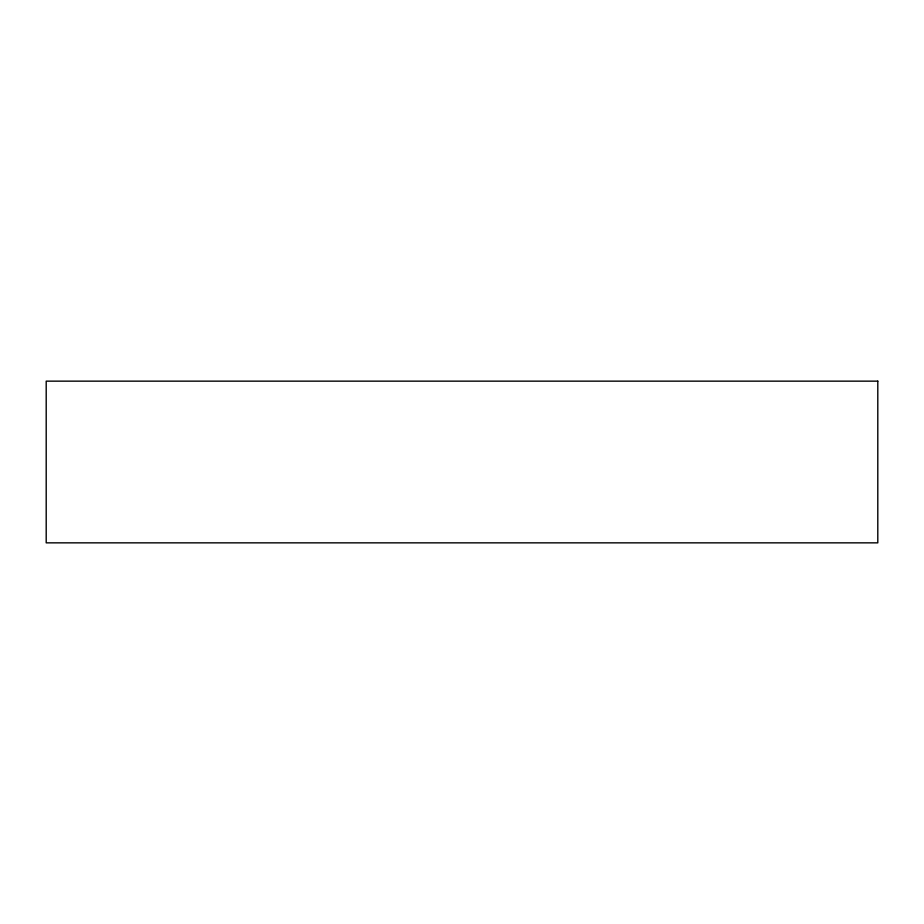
<?xml version="1.0" encoding="UTF-8"?>
<svg xmlns="http://www.w3.org/2000/svg" width="924" height="924" viewBox="0 0 924 924"><rect width="100%" height="100%" fill="white"/><g stroke="black" fill="none" stroke-linecap="round" stroke-linejoin="round"><path stroke-width="1.39" d="M877.8 381.15L46.2 381.15L46.2 542.85L877.8 542.85L877.8 381.15"/></g></svg>
